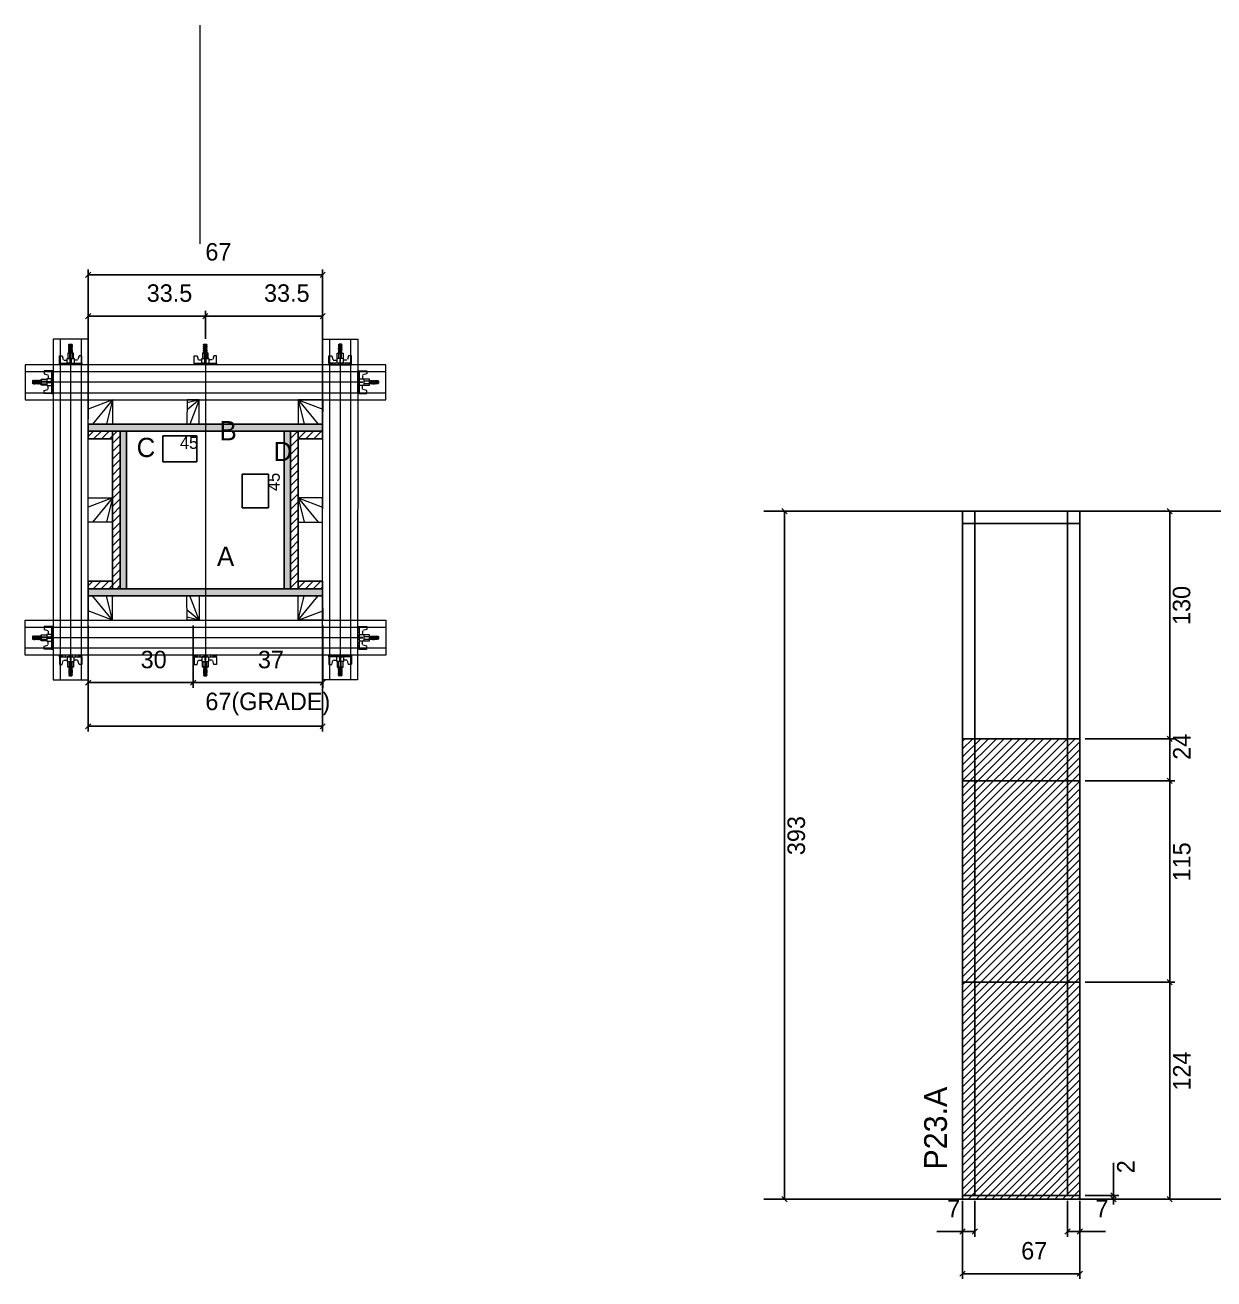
# Model space of a CAD drawing. Header units: metres. Extents: x 4736 to 6060, y 8614 to 9331.
# Drawn here: x 4736 to 5415, y 8614 to 9331 of the extents above; entities that cross this region are included whole.
import ezdxf

# ---------------------------------------------------------------- set-up
doc = ezdxf.new("R2010")
doc.units = ezdxf.units.M
for name, color, linetype in [('CHAPA', 7, 'Continuous'), ('COTA', 7, 'Continuous'), ('Hachura', 7, 'Continuous'), ('Madeira', 7, 'Continuous'), ('Nível', 7, 'Continuous'), ('Painéis', 7, 'Continuous'), ('Perfil Metálico', 7, 'Continuous'), ('SARR_2.2x7', 7, 'Continuous'), ('SARRAFO', 7, 'Continuous'), ('Texto Seção', 7, 'Continuous'), ('TEXTO_GERAL', 7, 'Continuous')]:
    doc.layers.add(name, color=color, linetype=linetype)

msp = doc.modelspace()

# ---------------------------------------------------------------- hatches: boundary and pattern name
at = {"layer": 'Hachura'}
h = msp.add_hatch(color=7, dxfattribs=at)
h.dxf.hatch_style = 1
h.paths.add_polyline_path([(4771.67, 9098.75), (4771.67, 9102.75), (4905.67, 9102.75), (4905.67, 9098.75), (4771.67, 9098.75)])
h = msp.add_hatch(color=7, dxfattribs=at)
h.dxf.hatch_style = 1
h.paths.add_polyline_path([(4771.67, 9098.75), (4771.67, 9102.75), (4905.67, 9102.75), (4905.67, 9098.75), (4771.67, 9098.75)])
h = msp.add_hatch(dxfattribs=at)
h.set_pattern_fill('ANSI31')
h.paths.add_polyline_path([(4785.67, 9098.75), (4785.67, 9094.35), (4771.67, 9094.35), (4771.67, 9098.75), (4785.67, 9098.75)])
h = msp.add_hatch(dxfattribs=at)
h.set_pattern_fill('ANSI31')
h.paths.add_polyline_path([(4785.66, 9008.75), (4790.06, 9008.75), (4790.07, 9098.75), (4785.67, 9098.75), (4785.66, 9008.75)])
h = msp.add_hatch(color=7, dxfattribs=at)
h.dxf.hatch_style = 1
h.paths.add_polyline_path([(4793.67, 9098.75), (4790.07, 9098.75), (4790.07, 9008.75), (4793.67, 9008.75), (4793.67, 9098.75)])
h = msp.add_hatch(color=7, dxfattribs=at)
h.dxf.hatch_style = 1
h.paths.add_polyline_path([(4793.67, 9098.75), (4790.07, 9098.75), (4790.07, 9008.75), (4793.67, 9008.75), (4793.67, 9098.75)])
h = msp.add_hatch(color=7, dxfattribs=at)
h.dxf.hatch_style = 1
h.paths.add_polyline_path([(4887.27, 9098.75), (4883.67, 9098.75), (4883.67, 9008.75), (4887.27, 9008.75), (4887.27, 9098.75)])
h = msp.add_hatch(color=7, dxfattribs=at)
h.dxf.hatch_style = 1
h.paths.add_polyline_path([(4887.27, 9098.75), (4883.67, 9098.75), (4883.67, 9008.75), (4887.27, 9008.75), (4887.27, 9098.75)])
h = msp.add_hatch(dxfattribs=at)
h.set_pattern_fill('ANSI31')
h.paths.add_polyline_path([(4891.67, 9008.75), (4887.27, 9008.75), (4887.27, 9098.75), (4891.67, 9098.75), (4891.67, 9008.75)])
h = msp.add_hatch(dxfattribs=at)
h.set_pattern_fill('ANSI31')
h.paths.add_polyline_path([(4891.67, 9098.75), (4891.67, 9094.35), (4905.67, 9094.35), (4905.67, 9098.75), (4891.67, 9098.75)])
h = msp.add_hatch(dxfattribs=at)
h.set_pattern_fill('ANSI31')
h.paths.add_polyline_path([(4785.67, 9008.75), (4785.67, 9013.15), (4771.67, 9013.15), (4771.67, 9008.75), (4785.67, 9008.75)])
h = msp.add_hatch(dxfattribs=at)
h.set_pattern_fill('ANSI31')
h.paths.add_polyline_path([(4891.67, 9008.75), (4891.67, 9013.15), (4905.67, 9013.15), (4905.67, 9008.75), (4891.67, 9008.75)])
h = msp.add_hatch(color=7, dxfattribs=at)
h.dxf.hatch_style = 1
h.paths.add_polyline_path([(4771.67, 9008.75), (4771.67, 9004.75), (4905.67, 9004.75), (4905.67, 9008.75), (4771.67, 9008.75)])
h = msp.add_hatch(color=7, dxfattribs=at)
h.dxf.hatch_style = 1
h.paths.add_polyline_path([(4771.67, 9008.75), (4771.67, 9004.75), (4905.67, 9004.75), (4905.67, 9008.75), (4771.67, 9008.75)])
h = msp.add_hatch(dxfattribs=at)
h.set_pattern_fill('ANSI31')
h.paths.add_polyline_path([(5338.24, 8660.08), (5338.24, 8923.08), (5271.24, 8923.08), (5271.24, 8660.08), (5338.24, 8660.08), (5338.24, 8660.08)])

# ---------------------------------------------------------------- linework, layer by layer
at = {"layer": 'CHAPA', "color": 1, "lineweight": 25}
for points in [[(4771.67, 9098.75), (4771.67, 9102.75), (4905.67, 9102.75), (4905.67, 9098.75)], [(4771.67, 9098.75), (4771.67, 9102.75), (4905.67, 9102.75), (4905.67, 9098.75)], [(4793.67, 9098.75), (4790.07, 9098.75), (4790.07, 9008.75), (4793.67, 9008.75)], [(4793.67, 9098.75), (4790.07, 9098.75), (4790.07, 9008.75), (4793.67, 9008.75)], [(4887.27, 9098.75), (4883.67, 9098.75), (4883.67, 9008.75), (4887.27, 9008.75)], [(4887.27, 9098.75), (4883.67, 9098.75), (4883.67, 9008.75), (4887.27, 9008.75)], [(4771.67, 9008.75), (4771.67, 9004.75), (4905.67, 9004.75), (4905.67, 9008.75)], [(4771.67, 9008.75), (4771.67, 9004.75), (4905.67, 9004.75), (4905.67, 9008.75)]]:
    msp.add_lwpolyline(points, close=True, dxfattribs=at)
at = {"layer": 'COTA', "color": 241, "lineweight": 25}
for p, q in [((4771.67, 9105.75), (4771.67, 9191.15)), ((4905.67, 9105.75), (4905.67, 9191.15)), ((4905.67, 9188.15), (4771.67, 9188.15)), ((4771.67, 9139.75), (4771.67, 9167.47)), ((4771.67, 9164.47), (4838.67, 9164.47)), ((4838.67, 9151.55), (4838.67, 9167.47)), ((4838.67, 9151.55), (4838.67, 9167.47)), ((4905.67, 9164.47), (4838.67, 9164.47)), ((4905.67, 9139.75), (4905.67, 9167.47)), ((4771.67, 8987.75), (4771.67, 8927.19)), ((4771.69, 8987.74), (4771.69, 8952.12)), ((4831.69, 8987.74), (4831.69, 8952.12)), ((4831.69, 8987.74), (4831.69, 8952.12)), ((4905.67, 8987.75), (4905.67, 8927.19)), ((4905.69, 8987.74), (4905.69, 8952.12)), ((4771.69, 8955.12), (4831.69, 8955.12)), ((4831.69, 8955.12), (4905.69, 8955.12)), ((4905.67, 8930.19), (4771.67, 8930.19))]:
    msp.add_line(p, q, dxfattribs=at)
at = {"layer": 'COTA', "color": 0, "lineweight": 25}
for p, q in [((4773.17, 9189.65), (4770.17, 9186.65)), ((4904.17, 9186.65), (4907.17, 9189.65)), ((4773.17, 9165.97), (4770.17, 9162.97)), ((4840.17, 9165.97), (4837.17, 9162.97)), ((4837.17, 9162.97), (4840.17, 9165.97)), ((4904.17, 9162.97), (4907.17, 9165.97)), ((5170.96, 9051.58), (5167.96, 9054.58)), ((5391.05, 9051.58), (5388.05, 9054.58)), ((4773.19, 8956.62), (4770.19, 8953.62)), ((4830.19, 8953.62), (4833.19, 8956.62)), ((4833.19, 8956.62), (4830.19, 8953.62)), ((4904.19, 8953.62), (4907.19, 8956.62)), ((4773.17, 8931.69), (4770.17, 8928.69)), ((4904.17, 8928.69), (4907.17, 8931.69)), ((5391.05, 8921.58), (5388.05, 8924.58)), ((5388.05, 8924.58), (5391.05, 8921.58)), ((5388.05, 8900.58), (5391.05, 8897.58)), ((5391.05, 8897.58), (5388.05, 8900.58)), ((5391.05, 8782.58), (5388.05, 8785.58)), ((5388.05, 8785.58), (5391.05, 8782.58)), ((5167.96, 8661.58), (5170.96, 8658.58)), ((5355.99, 8663.58), (5358.99, 8660.58)), ((5358.99, 8658.58), (5355.99, 8661.58)), ((5388.05, 8661.58), (5391.05, 8658.58)), ((5272.74, 8643.07), (5269.74, 8640.07)), ((5276.74, 8640.07), (5279.74, 8643.07)), ((5332.74, 8643.07), (5329.74, 8640.07)), ((5336.74, 8640.07), (5339.74, 8643.07)), ((5272.74, 8618.97), (5269.74, 8615.97)), ((5336.74, 8615.97), (5339.74, 8618.97))]:
    msp.add_line(p, q, dxfattribs=at)
at = {"layer": 'COTA', "color": 180, "lineweight": 25}
for p, q in [((4833.79, 9096.2), (4814.45, 9096.2)), ((4814.45, 9096.2), (4814.45, 9081.2)), ((4833.79, 9081.2), (4833.79, 9096.2)), ((4814.45, 9081.2), (4833.79, 9081.2)), ((4874.67, 9074.26), (4859.67, 9074.26)), ((4859.67, 9074.26), (4859.67, 9054.93)), ((4874.67, 9054.93), (4874.67, 9074.26)), ((4859.67, 9054.93), (4874.67, 9054.93))]:
    msp.add_line(p, q, dxfattribs=at)
at = {"layer": 'COTA', "color": 4, "lineweight": 25}
for p, q in [((5160.61, 9053.08), (5172.46, 9053.08)), ((5169.46, 8660.08), (5169.46, 9053.08)), ((5341.24, 9053.08), (5392.55, 9053.08)), ((5389.55, 8923.08), (5389.55, 9053.08)), ((5341.24, 8923.08), (5392.55, 8923.08)), ((5341.24, 8923.08), (5392.55, 8923.08)), ((5389.55, 8899.08), (5389.55, 8923.08)), ((5341.24, 8899.08), (5392.55, 8899.08)), ((5341.24, 8899.08), (5392.55, 8899.08)), ((5389.55, 8784.08), (5389.55, 8899.08)), ((5341.24, 8784.08), (5392.55, 8784.08)), ((5341.24, 8784.08), (5392.55, 8784.08)), ((5389.55, 8660.08), (5389.55, 8784.08)), ((5357.49, 8662.08), (5357.49, 8680.89)), ((5341.24, 8662.08), (5360.49, 8662.08)), ((5357.49, 8660.08), (5357.49, 8662.08)), ((5160.61, 8660.08), (5172.46, 8660.08)), ((5271.24, 8659.08), (5271.24, 8614.47)), ((5271.24, 8657.08), (5271.24, 8638.57)), ((5278.24, 8659.08), (5278.24, 8638.57)), ((5331.24, 8659.08), (5331.24, 8638.57)), ((5338.24, 8659.08), (5338.24, 8614.47)), ((5338.24, 8657.08), (5338.24, 8638.57)), ((5341.24, 8660.08), (5360.49, 8660.08)), ((5341.24, 8660.08), (5392.55, 8660.08)), ((5357.49, 8660.08), (5357.49, 8657.08)), ((5271.24, 8641.57), (5256.5, 8641.57)), ((5278.24, 8641.57), (5271.24, 8641.57)), ((5331.24, 8641.57), (5338.24, 8641.57)), ((5338.24, 8641.57), (5352.97, 8641.57)), ((5338.24, 8617.47), (5271.24, 8617.47))]:
    msp.add_line(p, q, dxfattribs=at)
at = {"layer": 'Hachura', "color": 0, "lineweight": 9}
for p, q in [((4762.71, 9146.5), (4760.57, 9147.57)), ((4760.6, 9147.81), (4762.77, 9146.73)), ((4760.67, 9148.22), (4761, 9148.55)), ((4760.67, 9147.9), (4760.67, 9148.22)), ((4762.61, 9148.22), (4760.67, 9148.22)), ((4760.67, 9147.9), (4762.61, 9146.93)), ((4760.67, 9147.9), (4762.61, 9146.93)), ((4761, 9148.55), (4762.29, 9148.55)), ((4762.61, 9147.58), (4761.32, 9148.22)), ((4762.71, 9147.66), (4761.58, 9148.22)), ((4762.09, 9148.22), (4762.77, 9147.89)), ((4762.61, 9148.22), (4762.29, 9148.55)), ((4762.35, 9148.22), (4762.61, 9148.1)), ((4762.61, 9147.58), (4762.61, 9146.93)), ((4839.67, 9146.5), (4837.53, 9147.57)), ((4837.57, 9147.81), (4839.73, 9146.73)), ((4837.64, 9148.23), (4837.96, 9148.55)), ((4837.64, 9147.9), (4837.64, 9148.23)), ((4839.57, 9148.23), (4837.64, 9148.23)), ((4837.64, 9147.9), (4839.57, 9146.94)), ((4837.64, 9147.9), (4839.57, 9146.94)), ((4837.96, 9148.55), (4839.25, 9148.55)), ((4839.57, 9147.58), (4838.28, 9148.23)), ((4839.67, 9147.66), (4838.54, 9148.23)), ((4839.06, 9148.23), (4839.73, 9147.89)), ((4839.57, 9148.23), (4839.25, 9148.55)), ((4839.32, 9148.23), (4839.57, 9148.1)), ((4839.57, 9147.58), (4839.57, 9146.94)), ((4915.25, 9148.22), (4914.58, 9147.89)), ((4916.74, 9147.81), (4914.58, 9146.73)), ((4914.64, 9147.66), (4915.77, 9148.22)), ((4914.64, 9146.5), (4916.78, 9147.57)), ((4914.74, 9148.22), (4915.06, 9148.55)), ((4914.99, 9148.22), (4914.74, 9148.1)), ((4914.74, 9147.58), (4916.03, 9148.22)), ((4914.74, 9148.22), (4916.67, 9148.22)), ((4916.67, 9147.9), (4914.74, 9146.93)), ((4916.67, 9147.9), (4914.74, 9146.93)), ((4914.74, 9147.58), (4914.74, 9146.93)), ((4916.35, 9148.55), (4915.06, 9148.55)), ((4916.67, 9148.22), (4916.35, 9148.55)), ((4916.67, 9147.9), (4916.67, 9148.22)), ((4755.26, 9141.9), (4756.93, 9141.9)), ((4755.26, 9136.74), (4755.26, 9141.88)), ((4756.93, 9141.9), (4757.52, 9139.69)), ((4763.38, 9143.45), (4760.03, 9143.45)), ((4760.03, 9143.45), (4760.03, 9140.23)), ((4763.38, 9143.38), (4760.03, 9143.38)), ((4762.71, 9145.34), (4760.57, 9146.41)), ((4762.71, 9144.18), (4760.57, 9145.25)), ((4761.84, 9143.45), (4760.57, 9144.09)), ((4760.6, 9146.65), (4762.77, 9145.57)), ((4760.6, 9145.49), (4762.77, 9144.4)), ((4760.67, 9146.74), (4760.67, 9147.39)), ((4762.61, 9146.42), (4760.67, 9147.39)), ((4760.67, 9146.74), (4762.61, 9145.77)), ((4760.67, 9145.58), (4760.67, 9146.23)), ((4762.61, 9145.26), (4760.67, 9146.23)), ((4760.67, 9146.01), (4760.67, 9146.23)), ((4760.67, 9145.58), (4762.61, 9144.61)), ((4760.67, 9144.42), (4760.67, 9145.06)), ((4762.61, 9144.1), (4760.67, 9145.06)), ((4760.67, 9144.42), (4762.61, 9143.45)), ((4761.58, 9143.45), (4760.67, 9143.9)), ((4760.67, 9143.45), (4760.67, 9143.9)), ((4761.06, 9143.45), (4761.06, 9140.23)), ((4762.61, 9145.77), (4762.61, 9146.42)), ((4762.61, 9145.05), (4762.61, 9145.26)), ((4762.61, 9145.05), (4762.61, 9144.61)), ((4762.61, 9144.1), (4762.61, 9143.45)), ((4762.61, 9143.45), (4762.61, 9140.23)), ((4763.38, 9140.23), (4763.38, 9143.45)), ((4766.48, 9141.9), (4765.9, 9139.69)), ((4768.16, 9141.9), (4766.48, 9141.9)), ((4768.16, 9137.65), (4768.16, 9141.9)), ((4832.22, 9141.91), (4833.9, 9141.91)), ((4832.23, 9136.75), (4832.23, 9141.88)), ((4833.9, 9141.91), (4834.48, 9139.7)), ((4840.35, 9143.45), (4836.99, 9143.45)), ((4836.99, 9143.45), (4836.99, 9140.23)), ((4840.35, 9143.39), (4836.99, 9143.39)), ((4839.67, 9145.34), (4837.53, 9146.41)), ((4839.67, 9144.18), (4837.53, 9145.25)), ((4838.8, 9143.45), (4837.53, 9144.09)), ((4837.57, 9146.65), (4839.73, 9145.57)), ((4837.57, 9145.49), (4839.73, 9144.41)), ((4837.64, 9146.74), (4837.64, 9147.39)), ((4839.57, 9146.42), (4837.64, 9147.39)), ((4837.64, 9146.74), (4839.57, 9145.78)), ((4837.64, 9145.58), (4837.64, 9146.23)), ((4839.57, 9145.26), (4837.64, 9146.23)), ((4837.64, 9146.02), (4837.64, 9146.23)), ((4837.64, 9145.58), (4839.57, 9144.62)), ((4837.64, 9144.42), (4837.64, 9145.07)), ((4839.57, 9144.1), (4837.64, 9145.07)), ((4837.64, 9144.42), (4839.57, 9143.45)), ((4838.54, 9143.45), (4837.64, 9143.91)), ((4837.64, 9143.45), (4837.64, 9143.91)), ((4838.03, 9143.45), (4838.03, 9140.23)), ((4839.57, 9145.78), (4839.57, 9146.42)), ((4839.57, 9145.05), (4839.57, 9145.26)), ((4839.57, 9145.05), (4839.57, 9144.62)), ((4839.57, 9144.1), (4839.57, 9143.45)), ((4839.57, 9143.45), (4839.57, 9140.23)), ((4840.35, 9140.23), (4840.35, 9143.45)), ((4843.44, 9141.91), (4842.86, 9139.7)), ((4845.12, 9141.91), (4843.44, 9141.91)), ((4845.12, 9137.65), (4845.12, 9141.91)), ((4909.19, 9137.65), (4909.19, 9141.9)), ((4909.19, 9141.9), (4910.87, 9141.9)), ((4910.87, 9141.9), (4911.45, 9139.69)), ((4913.96, 9143.45), (4917.32, 9143.45)), ((4913.96, 9140.23), (4913.96, 9143.45)), ((4913.96, 9143.38), (4917.32, 9143.38)), ((4916.74, 9146.65), (4914.58, 9145.57)), ((4916.74, 9145.49), (4914.58, 9144.4)), ((4914.64, 9145.34), (4916.78, 9146.41)), ((4914.64, 9144.18), (4916.78, 9145.25)), ((4914.74, 9146.42), (4916.67, 9147.39)), ((4916.67, 9146.74), (4914.74, 9145.77)), ((4914.74, 9145.77), (4914.74, 9146.42)), ((4914.74, 9145.26), (4916.67, 9146.23)), ((4916.67, 9145.58), (4914.74, 9144.61)), ((4914.74, 9145.05), (4914.74, 9145.26)), ((4914.74, 9144.1), (4916.67, 9145.06)), ((4914.74, 9145.05), (4914.74, 9144.61)), ((4916.67, 9144.42), (4914.74, 9143.45)), ((4914.74, 9144.1), (4914.74, 9143.45)), ((4914.74, 9143.45), (4914.74, 9140.23)), ((4915.51, 9143.45), (4916.78, 9144.09)), ((4915.77, 9143.45), (4916.67, 9143.9)), ((4916.28, 9143.45), (4916.28, 9140.23)), ((4916.67, 9146.74), (4916.67, 9147.39)), ((4916.67, 9145.58), (4916.67, 9146.23)), ((4916.67, 9146.01), (4916.67, 9146.23)), ((4916.67, 9144.42), (4916.67, 9145.06)), ((4916.67, 9143.45), (4916.67, 9143.9)), ((4917.32, 9143.45), (4917.32, 9140.23)), ((4920.41, 9141.9), (4919.83, 9139.69)), ((4922.09, 9141.9), (4920.41, 9141.9)), ((4922.08, 9136.74), (4922.08, 9141.88)), ((4755.26, 9137.65), (4768.16, 9137.65)), ((4755.26, 9137.65), (4760.42, 9137.65)), ((4768.16, 9136.74), (4755.26, 9136.74)), ((4755.4, 9137.67), (4755.4, 9136.74)), ((4755.61, 9137.67), (4755.61, 9136.74)), ((4755.95, 9137.67), (4755.95, 9136.74)), ((4756.41, 9137.67), (4756.41, 9136.74)), ((4757.25, 9137.67), (4757.25, 9136.74)), ((4757.83, 9139.45), (4759.77, 9139.45)), ((4758.67, 9137.67), (4758.67, 9136.74)), ((4767.2, 9136.74), (4759.39, 9136.74)), ((4759.77, 9140.23), (4763.64, 9140.23)), ((4759.77, 9137.65), (4759.77, 9140.23)), ((4761.71, 9137.65), (4759.77, 9137.65)), ((4760.42, 9137.65), (4761.06, 9137.65)), ((4760.75, 9137.33), (4760.75, 9137.54)), ((4760.75, 9136.89), (4760.75, 9137.33)), ((4761.39, 9137.65), (4761.39, 9139.65)), ((4761.7, 9137.65), (4761.7, 9136.74)), ((4761.91, 9139.65), (4761.91, 9137.65)), ((4762.68, 9137.52), (4762.68, 9137.09)), ((4763.64, 9140.23), (4763.38, 9140.23)), ((4763.64, 9140.23), (4763.38, 9140.23)), ((4763.64, 9140.23), (4763.64, 9137.65)), ((4765.59, 9139.45), (4763.64, 9139.45)), ((4764.73, 9137.67), (4764.73, 9136.74)), ((4766.16, 9137.67), (4766.16, 9136.74)), ((4767.01, 9137.67), (4767.01, 9136.74)), ((4767.47, 9137.67), (4767.47, 9136.74)), ((4767.81, 9137.67), (4767.81, 9136.74)), ((4768.02, 9137.67), (4768.02, 9136.74)), ((4768.16, 9137.65), (4768.16, 9136.74)), ((4832.22, 9137.65), (4845.12, 9137.65)), ((4832.22, 9137.65), (4837.38, 9137.65)), ((4845.12, 9136.75), (4832.23, 9136.75)), ((4832.36, 9137.67), (4832.36, 9136.74)), ((4832.57, 9137.67), (4832.57, 9136.74)), ((4832.91, 9137.67), (4832.91, 9136.74)), ((4833.37, 9137.67), (4833.37, 9136.74)), ((4834.22, 9137.67), (4834.22, 9136.74)), ((4834.79, 9139.46), (4836.74, 9139.46)), ((4835.63, 9137.67), (4835.63, 9136.74)), ((4844.17, 9136.75), (4836.35, 9136.75)), ((4836.74, 9140.23), (4840.61, 9140.23)), ((4836.74, 9137.65), (4836.74, 9140.23)), ((4838.67, 9137.65), (4836.74, 9137.65)), ((4837.38, 9137.65), (4838.03, 9137.65)), ((4837.71, 9137.33), (4837.71, 9137.54)), ((4837.71, 9136.9), (4837.71, 9137.33)), ((4838.36, 9137.65), (4838.36, 9139.65)), ((4838.67, 9137.65), (4838.67, 9136.75)), ((4838.87, 9139.65), (4838.87, 9137.65)), ((4839.65, 9137.52), (4839.65, 9137.09)), ((4840.61, 9140.23), (4840.35, 9140.23)), ((4840.61, 9140.23), (4840.35, 9140.23)), ((4842.55, 9139.46), (4840.6, 9139.46)), ((4840.61, 9140.23), (4840.61, 9137.65)), ((4841.7, 9137.67), (4841.7, 9136.75)), ((4843.13, 9137.67), (4843.13, 9136.74)), ((4843.97, 9137.67), (4843.97, 9136.74)), ((4844.44, 9137.67), (4844.44, 9136.74)), ((4844.77, 9137.67), (4844.77, 9136.74)), ((4844.98, 9137.67), (4844.98, 9136.74)), ((4845.12, 9137.65), (4845.12, 9136.75)), ((4922.09, 9137.65), (4909.19, 9137.65)), ((4909.19, 9137.65), (4909.19, 9136.74)), ((4909.19, 9136.74), (4922.08, 9136.74)), ((4909.33, 9137.67), (4909.33, 9136.74)), ((4909.54, 9137.67), (4909.54, 9136.74)), ((4909.87, 9137.67), (4909.87, 9136.74)), ((4910.14, 9136.74), (4917.96, 9136.74)), ((4910.34, 9137.67), (4910.34, 9136.74)), ((4911.18, 9137.67), (4911.18, 9136.74)), ((4911.76, 9139.45), (4913.71, 9139.45)), ((4912.61, 9137.67), (4912.61, 9136.74)), ((4917.57, 9140.23), (4913.7, 9140.23)), ((4913.7, 9140.23), (4913.7, 9137.65)), ((4913.7, 9140.23), (4913.96, 9140.23)), ((4913.7, 9140.23), (4913.96, 9140.23)), ((4914.66, 9137.52), (4914.66, 9137.09)), ((4915.43, 9139.65), (4915.43, 9137.65)), ((4915.64, 9137.65), (4917.57, 9137.65)), ((4915.64, 9137.65), (4915.64, 9136.74)), ((4915.95, 9137.65), (4915.95, 9139.65)), ((4916.93, 9137.65), (4916.28, 9137.65)), ((4916.6, 9137.33), (4916.6, 9137.54)), ((4916.6, 9136.89), (4916.6, 9137.33)), ((4922.09, 9137.65), (4916.93, 9137.65)), ((4917.57, 9137.65), (4917.57, 9140.23)), ((4919.52, 9139.45), (4917.57, 9139.45)), ((4918.68, 9137.67), (4918.68, 9136.74)), ((4920.09, 9137.67), (4920.09, 9136.74)), ((4920.94, 9137.67), (4920.94, 9136.74)), ((4921.4, 9137.67), (4921.4, 9136.74)), ((4921.74, 9137.67), (4921.74, 9136.74)), ((4921.95, 9137.67), (4921.95, 9136.74)), ((4740.17, 9127.77), (4739.85, 9127.45)), ((4739.85, 9127.45), (4739.85, 9126.16)), ((4740.17, 9125.84), (4739.85, 9126.16)), ((4740.49, 9127.77), (4740.17, 9127.77)), ((4740.17, 9125.84), (4740.17, 9127.77)), ((4740.81, 9125.84), (4740.17, 9127.13)), ((4740.73, 9125.74), (4740.17, 9126.87)), ((4740.17, 9126.35), (4740.51, 9125.68)), ((4740.17, 9126.1), (4740.3, 9125.84)), ((4740.49, 9127.77), (4741.46, 9125.84)), ((4740.49, 9127.77), (4741.46, 9125.84)), ((4740.58, 9127.84), (4741.67, 9125.68)), ((4741.89, 9125.74), (4740.82, 9127.88)), ((4741.65, 9127.77), (4741.01, 9127.77)), ((4741.97, 9125.84), (4741.01, 9127.77)), ((4741.65, 9127.77), (4742.62, 9125.84)), ((4741.74, 9127.84), (4742.83, 9125.68)), ((4743.06, 9125.74), (4741.99, 9127.88)), ((4742.81, 9127.77), (4742.17, 9127.77)), ((4743.13, 9125.84), (4742.17, 9127.77)), ((4742.38, 9127.77), (4742.17, 9127.77)), ((4742.81, 9127.77), (4743.78, 9125.84)), ((4742.91, 9127.84), (4743.99, 9125.68)), ((4744.22, 9125.74), (4743.15, 9127.88)), ((4743.97, 9127.77), (4743.33, 9127.77)), ((4744.3, 9125.84), (4743.33, 9127.77)), ((4743.97, 9127.77), (4744.94, 9125.84)), ((4744.94, 9126.61), (4744.31, 9127.88)), ((4744.94, 9126.87), (4744.49, 9127.77)), ((4744.94, 9127.77), (4744.49, 9127.77)), ((4744.94, 9125.06), (4744.94, 9128.42)), ((4744.94, 9128.42), (4748.17, 9128.42)), ((4744.94, 9127.39), (4748.17, 9127.39)), ((4745.01, 9125.06), (4745.01, 9128.42)), ((4746.49, 9133.19), (4746.49, 9131.51)), ((4746.49, 9131.51), (4748.7, 9130.93)), ((4751.65, 9133.19), (4746.51, 9133.19)), ((4748.17, 9128.68), (4748.17, 9124.81)), ((4750.75, 9128.68), (4748.17, 9128.68)), ((4750.75, 9127.05), (4748.75, 9127.05)), ((4748.75, 9126.54), (4750.75, 9126.54)), ((4748.94, 9130.62), (4748.94, 9128.68)), ((4750.73, 9133.05), (4751.65, 9133.05)), ((4750.73, 9132.84), (4751.65, 9132.84)), ((4750.73, 9132.5), (4751.65, 9132.5)), ((4750.73, 9132.04), (4751.65, 9132.04)), ((4750.73, 9131.2), (4751.65, 9131.2)), ((4750.73, 9129.78), (4751.65, 9129.78)), ((4750.75, 9133.19), (4750.75, 9120.29)), ((4750.75, 9133.19), (4750.75, 9128.03)), ((4750.75, 9126.74), (4750.75, 9128.68)), ((4750.75, 9128.03), (4750.75, 9127.39)), ((4750.75, 9126.75), (4751.65, 9126.75)), ((4751.06, 9127.7), (4750.85, 9127.7)), ((4751.5, 9127.7), (4751.06, 9127.7)), ((4751.65, 9120.29), (4751.65, 9133.19)), ((4751.65, 9121.24), (4751.65, 9129.06)), ((4926.62, 9133.05), (4925.69, 9133.05)), ((4926.62, 9132.84), (4925.69, 9132.84)), ((4926.62, 9132.5), (4925.69, 9132.5)), ((4926.62, 9132.04), (4925.69, 9132.04)), ((4926.62, 9131.19), (4925.69, 9131.19)), ((4926.62, 9129.78), (4925.69, 9129.78)), ((4925.7, 9120.29), (4925.7, 9133.18)), ((4925.7, 9133.18), (4930.83, 9133.18)), ((4925.7, 9121.24), (4925.7, 9129.06)), ((4926.6, 9126.74), (4925.7, 9126.74)), ((4925.85, 9127.7), (4926.28, 9127.7)), ((4926.28, 9127.7), (4926.49, 9127.7)), ((4926.6, 9133.19), (4926.6, 9120.29)), ((4926.6, 9133.19), (4926.6, 9128.03)), ((4926.6, 9126.74), (4926.6, 9128.67)), ((4926.6, 9128.67), (4929.18, 9128.67)), ((4926.6, 9128.03), (4926.6, 9127.38)), ((4926.6, 9127.05), (4928.6, 9127.05)), ((4928.6, 9126.53), (4926.6, 9126.53)), ((4928.41, 9130.62), (4928.41, 9128.67)), ((4930.86, 9131.51), (4928.65, 9130.93)), ((4929.18, 9128.67), (4929.18, 9124.8)), ((4932.4, 9128.42), (4929.18, 9128.42)), ((4932.4, 9127.38), (4929.18, 9127.38)), ((4930.86, 9133.19), (4930.86, 9131.51)), ((4932.34, 9125.06), (4932.34, 9128.42)), ((4932.4, 9125.06), (4932.4, 9128.42)), ((4932.4, 9126.61), (4933.04, 9127.88)), ((4933.37, 9127.77), (4932.4, 9125.84)), ((4932.4, 9126.87), (4932.86, 9127.77)), ((4932.4, 9127.77), (4932.86, 9127.77)), ((4933.05, 9125.84), (4934.02, 9127.77)), ((4933.13, 9125.74), (4934.2, 9127.88)), ((4934.44, 9127.84), (4933.36, 9125.68)), ((4933.37, 9127.77), (4934.02, 9127.77)), ((4934.53, 9127.77), (4933.57, 9125.84)), ((4934.21, 9125.84), (4935.18, 9127.77)), ((4934.29, 9125.74), (4935.36, 9127.88)), ((4935.6, 9127.84), (4934.52, 9125.68)), ((4934.53, 9127.77), (4935.18, 9127.77)), ((4935.69, 9127.77), (4934.73, 9125.84)), ((4934.97, 9127.77), (4935.18, 9127.77)), ((4935.37, 9125.84), (4936.34, 9127.77)), ((4935.45, 9125.74), (4936.52, 9127.88)), ((4936.76, 9127.84), (4935.68, 9125.68)), ((4935.69, 9127.77), (4936.34, 9127.77)), ((4936.85, 9127.77), (4935.89, 9125.84)), ((4936.85, 9127.77), (4935.89, 9125.84)), ((4936.53, 9125.84), (4937.18, 9127.13)), ((4936.61, 9125.74), (4937.18, 9126.87)), ((4937.18, 9126.35), (4936.84, 9125.68)), ((4936.85, 9127.77), (4937.18, 9127.77)), ((4937.18, 9126.09), (4937.05, 9125.84)), ((4937.17, 9127.77), (4937.5, 9127.45)), ((4937.17, 9125.84), (4937.17, 9127.77)), ((4937.17, 9125.84), (4937.5, 9126.16)), ((4937.5, 9127.45), (4937.5, 9126.16)), ((4740.81, 9125.84), (4741.46, 9125.84)), ((4742.62, 9125.84), (4741.97, 9125.84)), ((4743.35, 9125.84), (4743.13, 9125.84)), ((4743.35, 9125.84), (4743.78, 9125.84)), ((4744.3, 9125.84), (4744.94, 9125.84)), ((4744.94, 9125.84), (4748.17, 9125.84)), ((4748.17, 9125.06), (4744.94, 9125.06)), ((4746.49, 9121.97), (4748.7, 9122.55)), ((4746.49, 9120.29), (4746.49, 9121.97)), ((4750.75, 9120.29), (4746.49, 9120.29)), ((4748.17, 9124.81), (4748.17, 9125.06)), ((4748.17, 9124.81), (4748.17, 9125.06)), ((4748.17, 9124.81), (4750.75, 9124.81)), ((4748.94, 9122.86), (4748.94, 9124.81)), ((4750.73, 9123.71), (4751.65, 9123.71)), ((4750.73, 9122.28), (4751.65, 9122.28)), ((4750.73, 9121.44), (4751.65, 9121.44)), ((4750.73, 9120.98), (4751.65, 9120.98)), ((4750.73, 9120.64), (4751.65, 9120.64)), ((4750.73, 9120.43), (4751.65, 9120.43)), ((4750.75, 9120.29), (4751.65, 9120.29)), ((4750.87, 9125.77), (4751.3, 9125.77)), ((4926.62, 9122.28), (4925.69, 9122.28)), ((4926.62, 9121.44), (4925.69, 9121.44)), ((4926.62, 9120.97), (4925.69, 9120.97)), ((4926.62, 9120.64), (4925.69, 9120.64)), ((4926.62, 9120.43), (4925.69, 9120.43)), ((4926.62, 9123.71), (4925.7, 9123.71)), ((4926.6, 9120.29), (4925.7, 9120.29)), ((4926.47, 9125.76), (4926.04, 9125.76)), ((4929.18, 9124.8), (4926.6, 9124.8)), ((4926.6, 9120.29), (4930.86, 9120.29)), ((4928.41, 9122.86), (4928.41, 9124.81)), ((4930.86, 9121.97), (4928.65, 9122.55)), ((4932.4, 9125.84), (4929.18, 9125.84)), ((4929.18, 9125.06), (4932.4, 9125.06)), ((4929.18, 9124.8), (4929.18, 9125.06)), ((4929.18, 9124.8), (4929.18, 9125.06)), ((4930.86, 9120.29), (4930.86, 9121.97)), ((4933.05, 9125.84), (4932.4, 9125.84)), ((4934, 9125.84), (4933.57, 9125.84)), ((4934, 9125.84), (4934.21, 9125.84)), ((4934.73, 9125.84), (4935.37, 9125.84)), ((4936.53, 9125.84), (4935.89, 9125.84)), ((4746.49, 8987.19), (4746.49, 8985.51)), ((4746.49, 8985.51), (4748.7, 8984.93)), ((4751.65, 8987.19), (4746.51, 8987.19)), ((4748.94, 8984.62), (4748.94, 8982.68)), ((4750.73, 8987.05), (4751.65, 8987.05)), ((4750.73, 8986.84), (4751.65, 8986.84)), ((4750.73, 8986.5), (4751.65, 8986.5)), ((4750.73, 8986.04), (4751.65, 8986.04)), ((4750.73, 8985.2), (4751.65, 8985.2)), ((4750.73, 8983.78), (4751.65, 8983.78)), ((4750.75, 8987.19), (4750.75, 8974.29)), ((4750.75, 8987.19), (4750.75, 8982.03)), ((4751.65, 8974.29), (4751.65, 8987.19)), ((4751.65, 8975.24), (4751.65, 8983.06)), ((4926.62, 8987.05), (4925.69, 8987.05)), ((4926.62, 8986.84), (4925.69, 8986.84)), ((4926.62, 8986.5), (4925.69, 8986.5)), ((4926.62, 8986.04), (4925.69, 8986.04)), ((4926.62, 8985.19), (4925.69, 8985.19)), ((4926.62, 8983.78), (4925.69, 8983.78)), ((4925.7, 8974.29), (4925.7, 8987.18)), ((4925.7, 8987.18), (4930.83, 8987.18)), ((4925.7, 8975.24), (4925.7, 8983.06)), ((4926.6, 8987.19), (4926.6, 8974.29)), ((4926.6, 8987.19), (4926.6, 8982.03)), ((4928.41, 8984.62), (4928.41, 8982.67)), ((4930.86, 8985.51), (4928.65, 8984.93)), ((4930.86, 8987.19), (4930.86, 8985.51)), ((4740.17, 8981.77), (4739.85, 8981.45)), ((4739.85, 8981.45), (4739.85, 8980.16)), ((4740.17, 8979.84), (4739.85, 8980.16)), ((4740.49, 8981.77), (4740.17, 8981.77)), ((4740.17, 8979.84), (4740.17, 8981.77)), ((4740.81, 8979.84), (4740.17, 8981.13)), ((4740.73, 8979.74), (4740.17, 8980.87)), ((4740.17, 8980.35), (4740.51, 8979.68)), ((4740.17, 8980.1), (4740.3, 8979.84)), ((4740.49, 8981.77), (4741.46, 8979.84)), ((4740.49, 8981.77), (4741.46, 8979.84)), ((4740.58, 8981.84), (4741.67, 8979.68)), ((4740.81, 8979.84), (4741.46, 8979.84)), ((4741.89, 8979.74), (4740.82, 8981.88)), ((4741.65, 8981.77), (4741.01, 8981.77)), ((4741.97, 8979.84), (4741.01, 8981.77)), ((4741.65, 8981.77), (4742.62, 8979.84)), ((4741.74, 8981.84), (4742.83, 8979.68)), ((4742.62, 8979.84), (4741.97, 8979.84)), ((4743.06, 8979.74), (4741.99, 8981.88)), ((4742.81, 8981.77), (4742.17, 8981.77)), ((4743.13, 8979.84), (4742.17, 8981.77)), ((4742.38, 8981.77), (4742.17, 8981.77)), ((4742.81, 8981.77), (4743.78, 8979.84)), ((4742.91, 8981.84), (4743.99, 8979.68)), ((4743.35, 8979.84), (4743.13, 8979.84)), ((4744.22, 8979.74), (4743.15, 8981.88)), ((4743.97, 8981.77), (4743.33, 8981.77)), ((4744.3, 8979.84), (4743.33, 8981.77)), ((4743.35, 8979.84), (4743.78, 8979.84)), ((4743.97, 8981.77), (4744.94, 8979.84)), ((4744.3, 8979.84), (4744.94, 8979.84)), ((4744.94, 8980.61), (4744.31, 8981.88)), ((4744.94, 8980.87), (4744.49, 8981.77)), ((4744.94, 8981.77), (4744.49, 8981.77)), ((4744.94, 8979.06), (4744.94, 8982.42)), ((4744.94, 8982.42), (4748.17, 8982.42)), ((4744.94, 8981.39), (4748.17, 8981.39)), ((4744.94, 8979.84), (4748.17, 8979.84)), ((4748.17, 8979.06), (4744.94, 8979.06)), ((4745.01, 8979.06), (4745.01, 8982.42)), ((4746.49, 8975.97), (4748.7, 8976.55)), ((4746.49, 8974.29), (4746.49, 8975.97)), ((4748.17, 8982.68), (4748.17, 8978.81)), ((4750.75, 8982.68), (4748.17, 8982.68)), ((4748.17, 8978.81), (4748.17, 8979.06)), ((4748.17, 8978.81), (4748.17, 8979.06)), ((4748.17, 8978.81), (4750.75, 8978.81)), ((4750.75, 8981.05), (4748.75, 8981.05)), ((4748.75, 8980.54), (4750.75, 8980.54)), ((4748.94, 8976.86), (4748.94, 8978.81)), ((4750.73, 8977.71), (4751.65, 8977.71)), ((4750.73, 8976.28), (4751.65, 8976.28)), ((4750.75, 8980.74), (4750.75, 8982.68)), ((4750.75, 8982.03), (4750.75, 8981.39)), ((4750.75, 8980.75), (4751.65, 8980.75)), ((4751.06, 8981.7), (4750.85, 8981.7)), ((4750.87, 8979.77), (4751.3, 8979.77)), ((4751.5, 8981.7), (4751.06, 8981.7)), ((4926.62, 8976.28), (4925.69, 8976.28)), ((4926.6, 8980.74), (4925.7, 8980.74)), ((4926.62, 8977.71), (4925.7, 8977.71)), ((4925.85, 8981.7), (4926.28, 8981.7)), ((4926.47, 8979.76), (4926.04, 8979.76)), ((4926.28, 8981.7), (4926.49, 8981.7)), ((4926.6, 8980.74), (4926.6, 8982.67)), ((4926.6, 8982.67), (4929.18, 8982.67)), ((4926.6, 8982.03), (4926.6, 8981.38)), ((4926.6, 8981.05), (4928.6, 8981.05)), ((4928.6, 8980.53), (4926.6, 8980.53)), ((4929.18, 8978.8), (4926.6, 8978.8)), ((4928.41, 8976.86), (4928.41, 8978.81)), ((4930.86, 8975.97), (4928.65, 8976.55)), ((4929.18, 8982.67), (4929.18, 8978.8)), ((4932.4, 8982.42), (4929.18, 8982.42)), ((4932.4, 8981.38), (4929.18, 8981.38)), ((4932.4, 8979.84), (4929.18, 8979.84)), ((4929.18, 8979.06), (4932.4, 8979.06)), ((4929.18, 8978.8), (4929.18, 8979.06)), ((4929.18, 8978.8), (4929.18, 8979.06)), ((4930.86, 8974.29), (4930.86, 8975.97)), ((4932.34, 8979.06), (4932.34, 8982.42)), ((4932.4, 8979.06), (4932.4, 8982.42)), ((4932.4, 8980.61), (4933.04, 8981.88)), ((4933.37, 8981.77), (4932.4, 8979.84)), ((4932.4, 8980.87), (4932.86, 8981.77)), ((4932.4, 8981.77), (4932.86, 8981.77)), ((4933.05, 8979.84), (4932.4, 8979.84)), ((4933.05, 8979.84), (4934.02, 8981.77)), ((4933.13, 8979.74), (4934.2, 8981.88)), ((4934.44, 8981.84), (4933.36, 8979.68)), ((4933.37, 8981.77), (4934.02, 8981.77)), ((4934.53, 8981.77), (4933.57, 8979.84)), ((4934, 8979.84), (4933.57, 8979.84)), ((4934, 8979.84), (4934.21, 8979.84)), ((4934.21, 8979.84), (4935.18, 8981.77)), ((4934.29, 8979.74), (4935.36, 8981.88)), ((4935.6, 8981.84), (4934.52, 8979.68)), ((4934.53, 8981.77), (4935.18, 8981.77)), ((4935.69, 8981.77), (4934.73, 8979.84)), ((4934.73, 8979.84), (4935.37, 8979.84)), ((4934.97, 8981.77), (4935.18, 8981.77)), ((4935.37, 8979.84), (4936.34, 8981.77)), ((4935.45, 8979.74), (4936.52, 8981.88)), ((4936.76, 8981.84), (4935.68, 8979.68)), ((4935.69, 8981.77), (4936.34, 8981.77)), ((4936.85, 8981.77), (4935.89, 8979.84)), ((4936.85, 8981.77), (4935.89, 8979.84)), ((4936.53, 8979.84), (4935.89, 8979.84)), ((4936.53, 8979.84), (4937.18, 8981.13)), ((4936.61, 8979.74), (4937.18, 8980.87)), ((4937.18, 8980.35), (4936.84, 8979.68)), ((4936.85, 8981.77), (4937.18, 8981.77)), ((4937.18, 8980.09), (4937.05, 8979.84)), ((4937.17, 8981.77), (4937.5, 8981.45)), ((4937.17, 8979.84), (4937.17, 8981.77)), ((4937.17, 8979.84), (4937.5, 8980.16)), ((4937.5, 8981.45), (4937.5, 8980.16)), ((4750.75, 8974.29), (4746.49, 8974.29)), ((4750.73, 8975.44), (4751.65, 8975.44)), ((4750.73, 8974.98), (4751.65, 8974.98)), ((4750.73, 8974.64), (4751.65, 8974.64)), ((4750.73, 8974.43), (4751.65, 8974.43)), ((4750.75, 8974.29), (4751.65, 8974.29)), ((4768.16, 8970.74), (4755.26, 8970.74)), ((4755.26, 8970.74), (4755.26, 8965.61)), ((4755.26, 8969.84), (4768.16, 8969.84)), ((4755.26, 8969.84), (4760.42, 8969.84)), ((4755.4, 8969.82), (4755.4, 8970.75)), ((4755.61, 8969.82), (4755.61, 8970.75)), ((4755.95, 8969.82), (4755.95, 8970.75)), ((4756.41, 8969.82), (4756.41, 8970.75)), ((4757.25, 8969.82), (4757.25, 8970.75)), ((4758.67, 8969.82), (4758.67, 8970.75)), ((4767.2, 8970.74), (4759.39, 8970.74)), ((4761.71, 8969.84), (4759.77, 8969.84)), ((4759.77, 8969.84), (4759.77, 8967.26)), ((4760.42, 8969.84), (4761.06, 8969.84)), ((4760.75, 8970.59), (4760.75, 8970.16)), ((4760.75, 8970.16), (4760.75, 8969.95)), ((4761.39, 8969.84), (4761.39, 8967.84)), ((4761.7, 8969.84), (4761.7, 8970.74)), ((4761.91, 8967.84), (4761.91, 8969.84)), ((4762.68, 8969.97), (4762.68, 8970.4)), ((4763.64, 8967.26), (4763.64, 8969.84)), ((4764.73, 8969.82), (4764.73, 8970.74)), ((4766.17, 8969.82), (4766.17, 8970.75)), ((4767.01, 8969.82), (4767.01, 8970.75)), ((4767.47, 8969.82), (4767.47, 8970.75)), ((4767.81, 8969.82), (4767.81, 8970.75)), ((4768.02, 8969.82), (4768.02, 8970.75)), ((4768.16, 8969.84), (4768.16, 8970.74)), ((4768.16, 8969.84), (4768.16, 8965.59)), ((4832.22, 8969.84), (4845.12, 8969.84)), ((4832.22, 8969.84), (4837.38, 8969.84)), ((4845.12, 8970.75), (4832.23, 8970.75)), ((4832.23, 8970.75), (4832.23, 8965.61)), ((4832.36, 8969.83), (4832.36, 8970.75)), ((4832.57, 8969.83), (4832.57, 8970.75)), ((4832.91, 8969.83), (4832.91, 8970.75)), ((4833.37, 8969.83), (4833.37, 8970.75)), ((4834.22, 8969.83), (4834.22, 8970.75)), ((4835.63, 8969.83), (4835.63, 8970.75)), ((4844.17, 8970.75), (4836.35, 8970.75)), ((4838.67, 8969.84), (4836.74, 8969.84)), ((4836.74, 8969.84), (4836.74, 8967.27)), ((4837.38, 8969.84), (4838.03, 8969.84)), ((4837.71, 8970.6), (4837.71, 8970.16)), ((4837.71, 8970.16), (4837.71, 8969.95)), ((4838.36, 8969.84), (4838.36, 8967.85)), ((4838.67, 8969.84), (4838.67, 8970.75)), ((4838.88, 8967.85), (4838.88, 8969.84)), ((4839.65, 8969.97), (4839.65, 8970.4)), ((4840.61, 8967.27), (4840.61, 8969.84)), ((4841.7, 8969.83), (4841.7, 8970.75)), ((4843.13, 8969.83), (4843.13, 8970.75)), ((4843.97, 8969.83), (4843.97, 8970.75)), ((4844.44, 8969.83), (4844.44, 8970.75)), ((4844.77, 8969.83), (4844.77, 8970.75)), ((4844.98, 8969.83), (4844.98, 8970.75)), ((4845.12, 8969.84), (4845.12, 8970.75)), ((4845.12, 8969.84), (4845.12, 8965.59)), ((4909.19, 8970.74), (4922.08, 8970.74)), ((4909.19, 8969.84), (4909.19, 8970.74)), ((4922.09, 8969.84), (4909.19, 8969.84)), ((4909.19, 8969.84), (4909.19, 8965.59)), ((4909.33, 8969.82), (4909.33, 8970.75)), ((4909.54, 8969.82), (4909.54, 8970.75)), ((4909.87, 8969.82), (4909.87, 8970.75)), ((4910.14, 8970.74), (4917.96, 8970.74)), ((4910.34, 8969.82), (4910.34, 8970.75)), ((4911.18, 8969.82), (4911.18, 8970.75)), ((4912.61, 8969.82), (4912.61, 8970.74)), ((4913.7, 8967.26), (4913.7, 8969.84)), ((4914.66, 8969.97), (4914.66, 8970.4)), ((4915.43, 8967.84), (4915.43, 8969.84)), ((4915.64, 8969.84), (4915.64, 8970.74)), ((4915.64, 8969.84), (4917.57, 8969.84)), ((4915.95, 8969.84), (4915.95, 8967.84)), ((4916.93, 8969.84), (4916.28, 8969.84)), ((4916.6, 8970.59), (4916.6, 8970.16)), ((4916.6, 8970.16), (4916.6, 8969.95)), ((4922.09, 8969.84), (4916.93, 8969.84)), ((4917.57, 8969.84), (4917.57, 8967.26)), ((4918.68, 8969.82), (4918.68, 8970.75)), ((4920.09, 8969.82), (4920.09, 8970.75)), ((4920.94, 8969.82), (4920.94, 8970.75)), ((4921.4, 8969.82), (4921.4, 8970.75)), ((4921.74, 8969.82), (4921.74, 8970.75)), ((4921.95, 8969.82), (4921.95, 8970.75)), ((4922.08, 8970.74), (4922.08, 8965.61)), ((4926.62, 8975.44), (4925.69, 8975.44)), ((4926.62, 8974.97), (4925.69, 8974.97)), ((4926.62, 8974.64), (4925.69, 8974.64)), ((4926.62, 8974.43), (4925.69, 8974.43)), ((4926.6, 8974.29), (4925.7, 8974.29)), ((4926.6, 8974.29), (4930.86, 8974.29)), ((4755.26, 8965.59), (4756.93, 8965.59)), ((4756.93, 8965.59), (4757.52, 8967.8)), ((4757.83, 8968.04), (4759.77, 8968.04)), ((4759.77, 8967.26), (4763.64, 8967.26)), ((4760.03, 8964.04), (4760.03, 8967.26)), ((4763.38, 8964.11), (4760.03, 8964.11)), ((4763.38, 8964.04), (4760.03, 8964.04)), ((4761.84, 8964.04), (4760.57, 8963.4)), ((4762.71, 8963.31), (4760.57, 8962.24)), ((4762.71, 8962.15), (4760.57, 8961.08)), ((4760.6, 8962), (4762.77, 8963.08)), ((4760.6, 8960.84), (4762.77, 8961.92)), ((4760.68, 8963.07), (4762.61, 8964.04)), ((4761.58, 8964.04), (4760.68, 8963.59)), ((4760.68, 8964.04), (4760.68, 8963.59)), ((4762.61, 8963.39), (4760.68, 8962.43)), ((4760.68, 8963.07), (4760.68, 8962.43)), ((4760.68, 8961.91), (4762.61, 8962.88)), ((4762.61, 8962.23), (4760.68, 8961.26)), ((4760.68, 8961.91), (4760.68, 8961.26)), ((4760.68, 8960.75), (4762.61, 8961.72)), ((4760.68, 8961.48), (4760.68, 8961.26)), ((4761.06, 8964.04), (4761.06, 8967.26)), ((4762.61, 8964.04), (4762.61, 8967.26)), ((4762.61, 8963.39), (4762.61, 8964.04)), ((4762.61, 8962.44), (4762.61, 8962.88)), ((4762.61, 8962.44), (4762.61, 8962.23)), ((4762.61, 8961.72), (4762.61, 8961.07)), ((4763.38, 8967.26), (4763.38, 8964.04)), ((4763.64, 8967.26), (4763.38, 8967.26)), ((4763.64, 8967.26), (4763.38, 8967.26)), ((4765.59, 8968.04), (4763.64, 8968.04)), ((4766.48, 8965.59), (4765.9, 8967.8)), ((4768.16, 8965.59), (4766.48, 8965.59)), ((4832.22, 8965.59), (4833.9, 8965.59)), ((4833.9, 8965.59), (4834.48, 8967.8)), ((4834.79, 8968.04), (4836.74, 8968.04)), ((4836.74, 8967.27), (4840.61, 8967.27)), ((4836.99, 8964.04), (4836.99, 8967.27)), ((4840.35, 8964.11), (4836.99, 8964.11)), ((4840.35, 8964.04), (4836.99, 8964.04)), ((4838.8, 8964.04), (4837.53, 8963.41)), ((4839.67, 8963.32), (4837.53, 8962.25)), ((4839.67, 8962.16), (4837.53, 8961.09)), ((4837.57, 8962), (4839.73, 8963.09)), ((4837.57, 8960.84), (4839.73, 8961.93)), ((4837.64, 8963.07), (4839.57, 8964.04)), ((4838.54, 8964.04), (4837.64, 8963.59)), ((4837.64, 8964.04), (4837.64, 8963.59)), ((4839.57, 8963.4), (4837.64, 8962.43)), ((4837.64, 8963.07), (4837.64, 8962.43)), ((4837.64, 8961.91), (4839.57, 8962.88)), ((4839.57, 8962.23), (4837.64, 8961.27)), ((4837.64, 8961.91), (4837.64, 8961.27)), ((4837.64, 8960.75), (4839.57, 8961.72)), ((4837.64, 8961.48), (4837.64, 8961.27)), ((4838.03, 8964.04), (4838.03, 8967.27)), ((4839.57, 8964.04), (4839.57, 8967.27)), ((4839.57, 8963.4), (4839.57, 8964.04)), ((4839.57, 8962.45), (4839.57, 8962.88)), ((4839.57, 8962.45), (4839.57, 8962.23)), ((4839.57, 8961.72), (4839.57, 8961.07)), ((4840.35, 8967.27), (4840.35, 8964.04)), ((4840.61, 8967.27), (4840.35, 8967.27)), ((4840.61, 8967.27), (4840.35, 8967.27)), ((4842.55, 8968.04), (4840.6, 8968.04)), ((4843.44, 8965.59), (4842.86, 8967.8)), ((4845.12, 8965.59), (4843.44, 8965.59)), ((4909.19, 8965.59), (4910.87, 8965.59)), ((4910.87, 8965.59), (4911.45, 8967.8)), ((4911.76, 8968.04), (4913.71, 8968.04)), ((4917.57, 8967.26), (4913.7, 8967.26)), ((4913.7, 8967.26), (4913.96, 8967.26)), ((4913.7, 8967.26), (4913.96, 8967.26)), ((4913.96, 8967.26), (4913.96, 8964.04)), ((4913.96, 8964.11), (4917.31, 8964.11)), ((4913.96, 8964.04), (4917.31, 8964.04)), ((4916.74, 8962), (4914.58, 8963.08)), ((4916.74, 8960.84), (4914.58, 8961.92)), ((4914.64, 8963.31), (4916.78, 8962.24)), ((4914.64, 8962.15), (4916.78, 8961.08)), ((4914.74, 8964.04), (4914.74, 8967.26)), ((4914.74, 8963.39), (4914.74, 8964.04)), ((4916.67, 8963.07), (4914.74, 8964.04)), ((4914.74, 8963.39), (4916.67, 8962.43)), ((4914.74, 8962.44), (4914.74, 8962.88)), ((4916.67, 8961.91), (4914.74, 8962.88)), ((4914.74, 8962.44), (4914.74, 8962.23)), ((4914.74, 8962.23), (4916.67, 8961.26)), ((4914.74, 8961.72), (4914.74, 8961.07)), ((4916.67, 8960.75), (4914.74, 8961.72)), ((4915.51, 8964.04), (4916.78, 8963.4)), ((4915.77, 8964.04), (4916.67, 8963.59)), ((4916.28, 8964.04), (4916.28, 8967.26)), ((4916.67, 8964.04), (4916.67, 8963.59)), ((4916.67, 8963.07), (4916.67, 8962.43)), ((4916.67, 8961.91), (4916.67, 8961.26)), ((4916.67, 8961.48), (4916.67, 8961.26)), ((4917.31, 8964.04), (4917.31, 8967.26)), ((4919.52, 8968.04), (4917.57, 8968.04)), ((4920.41, 8965.59), (4919.83, 8967.8)), ((4922.09, 8965.59), (4920.41, 8965.59)), ((4762.71, 8960.99), (4760.57, 8959.92)), ((4760.6, 8959.68), (4762.77, 8960.76)), ((4760.67, 8959.27), (4761, 8958.94)), ((4762.61, 8959.27), (4760.67, 8959.27)), ((4762.61, 8961.07), (4760.68, 8960.1)), ((4760.68, 8960.75), (4760.68, 8960.1)), ((4760.68, 8959.59), (4762.61, 8960.55)), ((4760.68, 8959.59), (4762.61, 8960.55)), ((4760.68, 8959.59), (4760.68, 8959.27)), ((4761, 8958.94), (4762.29, 8958.94)), ((4762.61, 8959.91), (4761.32, 8959.27)), ((4762.71, 8959.83), (4761.58, 8959.27)), ((4762.09, 8959.27), (4762.77, 8959.6)), ((4762.61, 8959.27), (4762.29, 8958.94)), ((4762.35, 8959.27), (4762.61, 8959.39)), ((4762.61, 8959.91), (4762.61, 8960.55)), ((4839.67, 8960.99), (4837.53, 8959.92)), ((4837.57, 8959.68), (4839.73, 8960.77)), ((4839.57, 8961.07), (4837.64, 8960.11)), ((4837.64, 8960.75), (4837.64, 8960.11)), ((4837.64, 8959.59), (4839.57, 8960.56)), ((4837.64, 8959.59), (4839.57, 8960.56)), ((4837.64, 8959.59), (4837.64, 8959.27)), ((4837.64, 8959.27), (4837.96, 8958.95)), ((4839.57, 8959.27), (4837.64, 8959.27)), ((4837.96, 8958.95), (4839.25, 8958.95)), ((4839.57, 8959.91), (4838.28, 8959.27)), ((4839.67, 8959.83), (4838.54, 8959.27)), ((4839.06, 8959.27), (4839.73, 8959.61)), ((4839.57, 8959.27), (4839.25, 8958.95)), ((4839.32, 8959.27), (4839.57, 8959.4)), ((4839.57, 8959.91), (4839.57, 8960.56)), ((4916.74, 8959.68), (4914.58, 8960.76)), ((4915.25, 8959.27), (4914.58, 8959.6)), ((4914.64, 8960.99), (4916.78, 8959.92)), ((4914.64, 8959.83), (4915.77, 8959.27)), ((4914.74, 8961.07), (4916.67, 8960.1)), ((4916.67, 8959.59), (4914.74, 8960.55)), ((4914.74, 8959.91), (4914.74, 8960.55)), ((4916.67, 8959.59), (4914.74, 8960.55)), ((4914.74, 8959.91), (4916.02, 8959.27)), ((4914.99, 8959.27), (4914.74, 8959.39)), ((4914.74, 8959.27), (4915.06, 8958.94)), ((4914.74, 8959.27), (4916.67, 8959.27)), ((4916.35, 8958.94), (4915.06, 8958.94)), ((4916.67, 8959.27), (4916.35, 8958.94)), ((4916.67, 8960.75), (4916.67, 8960.1)), ((4916.67, 8959.59), (4916.67, 8959.27))]:
    msp.add_line(p, q, dxfattribs=at)
at = {"layer": 'Hachura', "color": 251, "lineweight": 9}
for p, q in [((4761.71, 9147.55), (4761.7, 8963.74)), ((4838.67, 9147.55), (4838.66, 8963.75)), ((4915.64, 9147.55), (4915.65, 8963.74)), ((4928.45, 9126.74), (4744.65, 9126.75)), ((4928.45, 8980.74), (4744.65, 8980.75))]:
    msp.add_line(p, q, dxfattribs=at)
at = {"layer": 'Madeira', "color": 126, "lineweight": 18}
for p, q in [((4785.69, 9116.74), (4771.69, 9111.33)), ((4785.69, 9116.74), (4774.16, 9102.76)), ((4785.69, 9116.74), (4782.2, 9102.75)), ((4835.19, 9116.76), (4828.18, 9111.01)), ((4835.19, 9116.76), (4828.19, 9115.02)), ((4835.19, 9116.76), (4829.75, 9102.76)), ((4891.69, 9116.76), (4903.19, 9102.75)), ((4891.69, 9116.76), (4895.16, 9102.76)), ((4891.69, 9116.76), (4905.68, 9111.32)), ((4785.68, 9060.75), (4771.67, 9055.34)), ((4785.68, 9060.75), (4774.15, 9046.76)), ((4785.68, 9060.75), (4782.18, 9046.75)), ((4891.66, 9060.74), (4903.19, 9046.75)), ((4891.66, 9060.74), (4895.15, 9046.75)), ((4891.66, 9060.74), (4905.66, 9055.33)), ((4785.69, 8990.75), (4774.16, 9004.74)), ((4785.69, 8990.75), (4782.2, 9004.75)), ((4835.19, 8990.74), (4829.75, 9004.73)), ((4891.69, 8990.73), (4903.19, 9004.74)), ((4891.69, 8990.73), (4895.16, 9004.74)), ((4785.69, 8990.75), (4771.69, 8996.16)), ((4835.19, 8990.74), (4828.18, 8996.49)), ((4835.19, 8990.74), (4828.19, 8992.47)), ((4891.69, 8990.73), (4905.68, 8996.17))]:
    msp.add_line(p, q, dxfattribs=at)
for points in [[(4905.69, 9116.76), (4905.67, 9102.76), (4771.68, 9102.76), (4771.69, 9116.76)], [(4785.69, 9116.74), (4785.68, 9102.74), (4771.68, 9102.76), (4771.69, 9116.76)], [(4835.19, 9116.76), (4828.19, 9116.76), (4828.17, 9102.76), (4835.17, 9102.76)], [(4891.69, 9116.76), (4891.67, 9102.76), (4905.67, 9102.75), (4905.69, 9116.75)], [(4785.68, 9060.75), (4785.66, 9046.75), (4771.66, 9046.76), (4771.68, 9060.76)], [(4891.66, 9060.74), (4891.67, 9046.74), (4905.67, 9046.76), (4905.66, 9060.76)], [(4785.69, 8990.75), (4785.68, 9004.75), (4771.68, 9004.74), (4771.69, 8990.74)], [(4905.69, 8990.74), (4905.67, 9004.74), (4771.68, 9004.74), (4771.69, 8990.74)], [(4835.19, 8990.74), (4828.19, 8990.73), (4828.17, 9004.73), (4835.17, 9004.74)], [(4891.69, 8990.73), (4891.67, 9004.73), (4905.67, 9004.75), (4905.69, 8990.75)]]:
    msp.add_lwpolyline(points, close=True, dxfattribs=at)
at = {"layer": 'Nível', "color": 4, "lineweight": 25}
for p, q in [((5157.61, 9053.08), (5997.44, 9053.08)), ((5157.61, 8660.08), (5997.44, 8660.08))]:
    msp.add_line(p, q, dxfattribs=at)
at = {"layer": 'Painéis', "color": 200, "lineweight": 25}
for p, q in [((5271.24, 9053.08), (5271.24, 8660.08)), ((5338.24, 9053.08), (5271.24, 9053.08)), ((5338.24, 8660.08), (5338.24, 9053.08)), ((5338.24, 8923.08), (5271.24, 8923.08)), ((5271.24, 8899.08), (5338.24, 8899.08)), ((5338.24, 8784.08), (5271.24, 8784.08)), ((5271.24, 8662.08), (5338.24, 8662.08))]:
    msp.add_line(p, q, dxfattribs=at)
for points in [[(4883.67, 9008.75), (4883.67, 9098.75), (4793.67, 9098.75), (4793.67, 9008.75)], [(5338.24, 8662.08), (5271.24, 8662.08), (5271.24, 8660.08), (5338.24, 8660.08)]]:
    msp.add_lwpolyline(points, close=True, dxfattribs=at)
at = {"layer": 'Perfil Metálico', "color": 224, "lineweight": 18}
for p, q in [((4755.7, 9151.35), (4755.7, 8956.71)), ((4767.7, 9151.35), (4767.7, 8956.71)), ((4909.64, 9151.35), (4909.64, 8956.71)), ((4921.64, 9151.35), (4921.64, 8956.71))]:
    msp.add_line(p, q, dxfattribs=at)
for points in [[(4771.64, 9151.35), (4751.64, 9151.35), (4751.7, 8956.71), (4771.7, 8956.71)], [(4905.7, 9151.35), (4925.7, 9151.35), (4925.64, 8956.71), (4905.64, 8956.71)], [(4735.67, 9136.75), (4735.67, 9116.75), (4941.67, 9116.75), (4941.67, 9136.75)], [(4941.67, 9120.75), (4941.67, 9132.75), (4735.67, 9132.75), (4735.67, 9120.75)], [(4735.67, 8970.75), (4735.67, 8990.75), (4941.67, 8990.75), (4941.67, 8970.75)], [(4941.67, 8986.75), (4941.67, 8974.75), (4735.67, 8974.75), (4735.67, 8986.75)]]:
    msp.add_lwpolyline(points, close=True, dxfattribs=at)
at = {"layer": 'SARR_2.2x7', "color": 40, "lineweight": 25}
for p, q in [((5278.24, 8923.08), (5278.24, 9053.08)), ((5331.24, 8923.08), (5331.24, 9053.08)), ((5271.24, 9046.08), (5338.24, 9046.08)), ((5278.24, 8899.08), (5278.24, 8923.08)), ((5331.24, 8899.08), (5331.24, 8923.08)), ((5278.24, 8784.08), (5278.24, 8899.08)), ((5331.24, 8784.08), (5331.24, 8899.08)), ((5278.24, 8662.08), (5278.24, 8784.08)), ((5331.24, 8662.08), (5331.24, 8784.08))]:
    msp.add_line(p, q, dxfattribs=at)
at = {"layer": 'SARRAFO', "color": 251, "lineweight": 25}
for points in [[(4771.67, 9094.35), (4785.67, 9094.35), (4785.67, 9098.75), (4771.67, 9098.75)], [(4790.07, 9098.75), (4790.06, 9008.75), (4785.66, 9008.75), (4785.67, 9098.75)], [(4887.27, 9098.75), (4887.27, 9008.75), (4891.67, 9008.75), (4891.67, 9098.75)], [(4905.67, 9094.35), (4891.67, 9094.35), (4891.67, 9098.75), (4905.67, 9098.75)], [(4771.67, 9013.15), (4785.67, 9013.15), (4785.67, 9008.75), (4771.67, 9008.75)], [(4905.67, 9013.15), (4891.67, 9013.15), (4891.67, 9008.75), (4905.67, 9008.75)]]:
    msp.add_lwpolyline(points, close=True, dxfattribs=at)
at = {"layer": 'Texto Seção', "color": 252, "lineweight": 15}
msp.add_line((4835.67, 9205.8), (4835.67, 9330.8), dxfattribs=at)

# ---------------------------------------------------------------- texts
at = {"layer": 'COTA', "color": 241, "lineweight": 25}
for s, p in [('67', (4838.67, 9196.26)), ('33.5', (4805.17, 9172.69)), ('33.5', (4872.17, 9172.69)), ('30', (4801.69, 8963.34)), ('37', (4868.69, 8963.34)), ('67(GRADE)', (4838.67, 8939.41))]:
    msp.add_text(s, height=10, dxfattribs=at).set_placement(p)
at = {"layer": 'COTA', "color": 1, "lineweight": 25}
msp.add_text('45', height=7, dxfattribs=at).set_placement((4824.12, 9088.7))
msp.add_text('45', height=7, rotation=90, dxfattribs=at).set_placement((4881.17, 9064.6))
at = {"layer": 'COTA', "color": 240, "lineweight": 25}
for s, p in [('130', (5401.33, 8988.08)), ('24', (5401.48, 8911.08)), ('393', (5181.21, 8856.58)), ('115', (5401.44, 8841.58)), ('124', (5401.48, 8722.08)), ('2', (5369.49, 8674.83))]:
    msp.add_text(s, height=10, rotation=90, dxfattribs=at).set_placement(p)
for s, p in [('7', (5262.37, 8649.65)), ('7', (5347.1, 8649.65)), ('67', (5304.74, 8625.57))]:
    msp.add_text(s, height=10, dxfattribs=at).set_placement(p)
at = {"layer": 'Texto Seção', "color": 7, "lineweight": 15}
msp.add_text('P23.A', height=13, rotation=90, dxfattribs=at).set_placement((5262.29, 8676.91))
at = {"layer": 'TEXTO_GERAL', "color": 7, "lineweight": 25}
for s, p in [('B', (4846.78, 9093.58)), ('C', (4799.41, 9084.02)), ('D', (4877.65, 9081.7)), ('A', (4845.32, 9021.84))]:
    msp.add_text(s, height=11, dxfattribs=at).set_placement(p)

doc.saveas('drawing.dxf')
